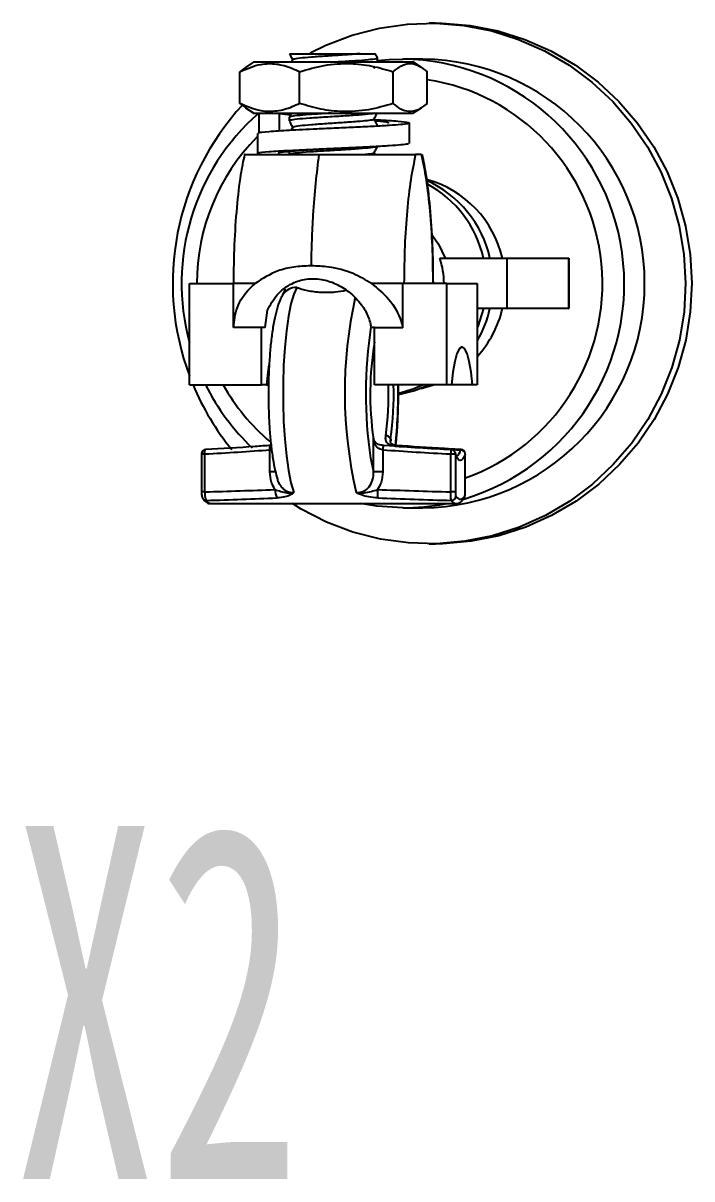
# Model space of a CAD drawing. Header units: millimetres. Extents: x 0 to 6631, y 0 to 4689.
# Drawn here: x 1112.4 to 1188.2, y 3601.7 to 3732.7 of the extents above; entities that cross this region are included whole.
import ezdxf

# ---------------------------------------------------------------- set-up
doc = ezdxf.new("R2010")
doc.units = ezdxf.units.MM
doc.header["$LTSCALE"] = 13
doc.layers.add('2', color=3, linetype='Continuous')
doc.layers.add('几何体', color=7, linetype='Continuous')
doc.styles.add('仿宋体', font='')
doc.styles.get('仿宋体').set_extended_font_data('STFangsong')

msp = doc.modelspace()

# ---------------------------------------------------------------- linework, layer by layer
at = {"layer": '几何体'}
for p, q in [((1159.1, 3732.7), (1158.38, 3732.7)), ((1138.51, 3728.29), (1137.56, 3727.68)), ((1138.51, 3728.29), (1153.22, 3728.29)), ((1142.92, 3728.54), (1142.79, 3728.29)), ((1152.53, 3728.32), (1152.53, 3728.74)), ((1153.22, 3728.29), (1156.55, 3728.29)), ((1157.67, 3728.62), (1155.38, 3728.62)), ((1157.5, 3727.68), (1156.55, 3728.29)), ((1137.58, 3727.66), (1136.93, 3727.19)), ((1136.93, 3723.59), (1136.93, 3727.19)), ((1143.7, 3723.59), (1143.7, 3727.19)), ((1152.15, 3727.56), (1152.28, 3727.82)), ((1154.3, 3723.59), (1154.3, 3727.19)), ((1158.14, 3723.59), (1158.14, 3727.19)), ((1136.93, 3723.59), (1137.58, 3723.14)), ((1137.55, 3723.1), (1138.51, 3722.49)), ((1156.55, 3722.49), (1157.51, 3723.1)), ((1138.51, 3722.49), (1153.22, 3722.49)), ((1139.13, 3720.19), (1139.13, 3722.49)), ((1141.37, 3722.49), (1141.37, 3720.46)), ((1142.53, 3722.03), (1142.53, 3721.61)), ((1153.22, 3722.49), (1156.55, 3722.49)), ((1142.92, 3720.87), (1142.75, 3720.55)), ((1156.15, 3719.07), (1156.15, 3721.37)), ((1138.94, 3720.2), (1138.94, 3717.9)), ((1142.53, 3718.19), (1142.53, 3717.78)), ((1152.25, 3717.79), (1152.15, 3717.99)), ((1157.53, 3717.79), (1156.84, 3717.79)), ((1159.59, 3706.04), (1167.21, 3706.04)), ((1167.21, 3700.34), (1167.21, 3706.04)), ((1167.21, 3706.04), (1174.16, 3706.04)), ((1174.16, 3706.04), (1174.16, 3700.34)), ((1174.16, 3706.04), (1174.2, 3706.04)), ((1174.2, 3706.04), (1174.2, 3700.34)), ((1145.03, 3705.19), (1144.91, 3705.19)), ((1131.22, 3691.69), (1131.22, 3703.19)), ((1131.22, 3703.19), (1136.19, 3703.19)), ((1136.19, 3698.19), (1136.19, 3703.19)), ((1155.4, 3698.19), (1155.4, 3703.19)), ((1160.37, 3703.19), (1155.4, 3703.19)), ((1160.37, 3691.69), (1160.37, 3703.19)), ((1160.37, 3703.19), (1163.84, 3703.19)), ((1163.84, 3703.19), (1163.84, 3691.69)), ((1139.79, 3698.19), (1140.06, 3700.15)), ((1167.21, 3700.34), (1163.84, 3700.34)), ((1174.16, 3700.34), (1167.21, 3700.34)), ((1174.16, 3700.34), (1174.2, 3700.34)), ((1139.39, 3698.19), (1136.19, 3698.19)), ((1139.79, 3698.19), (1139.39, 3698.19)), ((1139.39, 3691.69), (1139.39, 3698.19)), ((1152.2, 3698.19), (1151.81, 3698.19)), ((1152.2, 3698.19), (1155.4, 3698.19)), ((1152.2, 3691.69), (1152.2, 3698.19)), ((1131.22, 3691.69), (1139.39, 3691.69)), ((1139.93, 3691.69), (1139.39, 3691.69)), ((1139.93, 3691.69), (1140.18, 3691.69)), ((1160.37, 3691.69), (1152.2, 3691.69)), ((1159.01, 3691.69), (1157.43, 3691.24)), ((1160.91, 3691.69), (1160.37, 3691.69)), ((1163.31, 3691.69), (1160.91, 3691.69)), ((1163.84, 3691.69), (1163.31, 3691.69)), ((1152.08, 3681.84), (1152.08, 3685.58)), ((1154.02, 3685.58), (1154.02, 3685.33)), ((1154.02, 3685.58), (1154.02, 3685.32)), ((1132.58, 3683.86), (1132.58, 3679.56)), ((1132.58, 3683.86), (1132.94, 3683.86)), ((1132.94, 3683.86), (1132.94, 3679.56)), ((1133.05, 3684.36), (1133.05, 3684.36)), ((1140.34, 3681.84), (1140.34, 3684.33)), ((1153.12, 3684.33), (1153.12, 3681.84)), ((1154.62, 3684.83), (1154.62, 3684.83)), ((1160.82, 3679.56), (1160.82, 3683.86)), ((1160.82, 3683.86), (1161.35, 3683.86)), ((1161.35, 3683.86), (1161.35, 3679.56)), ((1162.47, 3679.56), (1162.47, 3683.86)), ((1162.48, 3683.86), (1162.47, 3683.86)), ((1162.48, 3679.56), (1162.48, 3683.86)), ((1141.05, 3681.84), (1140.34, 3681.84)), ((1153.12, 3681.84), (1152.08, 3681.84)), ((1132.94, 3679.56), (1132.58, 3679.56)), ((1161.35, 3679.56), (1160.82, 3679.56)), ((1162.47, 3679.56), (1162.48, 3679.56)), ((1162.48, 3679.56), (1162.48, 3679.56)), ((1133.65, 3678.23), (1161.42, 3678.23)), ((1155.38, 3677.76), (1157.67, 3677.76)), ((1158.38, 3673.68), (1159.1, 3673.68))]:
    msp.add_line(p, q, dxfattribs=at)
at = {"layer": '几何体', "flags": 128}
for points in [[(1144.91, 3729.33), (1146.66, 3730.19), (1149.66, 3731.34), (1152.76, 3732.14), (1155.93, 3732.59), (1159.13, 3732.69), (1162.32, 3732.42), (1165.47, 3731.81), (1168.52, 3730.84), (1171.46, 3729.54), (1174.23, 3727.92), (1176.82, 3726), (1179.18, 3723.8), (1181.28, 3721.35), (1183.11, 3718.68), (1184.64, 3715.83), (1185.85, 3712.82), (1186.73, 3709.69), (1187.26, 3706.48), (1187.44, 3703.24), (1187.27, 3699.99), (1186.75, 3696.78), (1185.88, 3693.65), (1184.68, 3690.64), (1183.16, 3687.78), (1181.34, 3685.1), (1179.24, 3682.65), (1176.89, 3680.44), (1174.32, 3678.51), (1171.55, 3676.88), (1168.62, 3675.57), (1165.56, 3674.6), (1162.42, 3673.97), (1159.23, 3673.69), (1156.03, 3673.78), (1152.86, 3674.22), (1149.75, 3675.01), (1146.75, 3676.15), (1143.89, 3677.61), (1142.88, 3678.23)], [(1159.1, 3732.7), (1159.85, 3732.69), (1163.04, 3732.42), (1166.18, 3731.81), (1169.24, 3730.84), (1172.17, 3729.54), (1174.95, 3727.92), (1177.53, 3726), (1179.89, 3723.8), (1182, 3721.35), (1183.83, 3718.68), (1185.36, 3715.83), (1186.57, 3712.82), (1187.44, 3709.69), (1187.97, 3706.48), (1188.16, 3703.24), (1187.98, 3699.99), (1187.46, 3696.78), (1186.6, 3693.65), (1185.4, 3690.64), (1183.88, 3687.78), (1182.06, 3685.1), (1179.96, 3682.65), (1177.61, 3680.44), (1175.03, 3678.51), (1172.26, 3676.88), (1169.33, 3675.57), (1166.28, 3674.6), (1163.14, 3673.97), (1159.95, 3673.69), (1159.1, 3673.68)], [(1152.53, 3728.46), (1153.84, 3728.57), (1155.38, 3728.62)], [(1158.75, 3708.61), (1159.45, 3707.63), (1160.19, 3706.04)], [(1143.38, 3702.74), (1143.04, 3701.97), (1142.72, 3700.87), (1142.43, 3699.47), (1142.2, 3697.81), (1142.01, 3695.94), (1141.89, 3693.92), (1141.82, 3691.81), (1141.82, 3689.66), (1141.89, 3687.55), (1142.01, 3685.53), (1142.2, 3683.66), (1142.43, 3682), (1142.71, 3680.6), (1143.03, 3679.5)], [(1164.55, 3700.34), (1163.91, 3698.32), (1163.84, 3698.16)], [(1163.31, 3691.69), (1163.15, 3693.13), (1162.93, 3694.33), (1162.68, 3695.24), (1162.4, 3695.8), (1162.11, 3695.99), (1161.81, 3695.8), (1161.53, 3695.24), (1161.28, 3694.33), (1161.07, 3693.13), (1160.91, 3691.69)], [(1140.23, 3693.97), (1140.09, 3693.13), (1139.93, 3691.69)], [(1158.46, 3691.69), (1156.71, 3691), (1154.92, 3690.58)], [(1157.73, 3691.69), (1156.56, 3691.19), (1154.93, 3690.72)], [(1132.94, 3683.86), (1132.94, 3683.98), (1132.95, 3684.1), (1132.96, 3684.2), (1132.98, 3684.28), (1133.01, 3684.33), (1133.05, 3684.36), (1133.05, 3684.36)], [(1140.34, 3684.33), (1140.34, 3684.46), (1140.34, 3684.59), (1140.36, 3684.69), (1140.39, 3684.77), (1140.42, 3684.82), (1140.45, 3684.83)], [(1154.62, 3684.83), (1154.61, 3684.83), (1154.57, 3684.81), (1154.53, 3684.75)], [(1161.32, 3684.03), (1161.34, 3683.95), (1161.35, 3683.86)], [(1162.47, 3683.86), (1162.34, 3683.54), (1162.2, 3683.31), (1162.06, 3683.17), (1161.91, 3683.13), (1161.76, 3683.17), (1161.62, 3683.31), (1161.48, 3683.54), (1161.35, 3683.86)], [(1162.01, 3684.36), (1161.98, 3684.35), (1161.95, 3684.31)], [(1151.74, 3683.38), (1151.8, 3683.07), (1152.08, 3681.84)], [(1161.41, 3679.08), (1161.53, 3678.92), (1161.66, 3678.82), (1161.78, 3678.75), (1161.91, 3678.73), (1162.04, 3678.75), (1162.16, 3678.82), (1162.29, 3678.92), (1162.41, 3679.08)], [(1155.38, 3677.76), (1152.47, 3677.93), (1150.58, 3678.23)]]:
    msp.add_lwpolyline(points, dxfattribs=at)
at = {"layer": '几何体'}
for centre, radius, start, end in [((1155.02, 3703.16), 25.47, 286.601, 89.2), ((1157.37, 3703.19), 25.43, 270.6868, 89.3132), ((1154.64, 3703.17), 23.38, 289.5977, 81.4027), ((1159.14, 3703.19), 29.82, 137.2939, 200.595), ((1155.98, 3703.2), 25.66, 131.2434, 195.1698), ((1155.52, 3703.23), 23.47, 135.2366, 180.0962), ((1152.86, 3703.27), 12.72, 12.5957, 65.5351), ((1154.88, 3703.28), 12.13, 13.148, 74.2119), ((1152.14, 3703.27), 12.71, 12.5625, 61.6451), ((1151.45, 3703.19), 8.62, 359.9934, 19.305), ((1143.36, 3700.87), 1.87, 89.1921, 148.531), ((1198.09, 3690.8), 49.28, 167.3209, 193.2603), ((1152.72, 3703.17), 12.87, 329.795, 347.283), ((1154.77, 3703.15), 12.25, 317.8169, 346.7351), ((1200.79, 3690.71), 49.59, 171.2162, 188.4982), ((1187.12, 3690.68), 35.42, 170.466, 188.2642), ((1158.94, 3703.07), 29.59, 202.608, 219.1929), ((1155.78, 3703.03), 25.41, 206.5095, 226.6228), ((1155.33, 3703.01), 23.23, 209.1533, 229.7306), ((1119.93, 3690.64), 33.86, 351.992, 1.7768), ((1118.41, 3690.62), 35.96, 351.9587, 1.7119), ((1101.73, 3690.63), 53.14, 353.7084, 1.0748), ((1153.51, 3685.38), 0.544, 21.8956, 95.4836), ((1133.08, 3683.86), 0.5, 93.119, 180), ((1155.09, 3684.32), 1.97, 164.9608, 179.6611), ((1162.9, 3683.87), 2.08, 166.4289, 180.3018), ((1160.85, 3683.86), 0.5, 20.1393, 87.0006), ((1161.09, 3684.43), 0.864, 292.3458, 352.2831), ((1161.96, 3683.79), 0.522, 7.692, 91.3566), ((1161.98, 3683.86), 0.5, 0, 86.881), ((1142.72, 3679.76), 1.81, 177.8128, 209.0018), ((1159.64, 3679.42), 7.11, 176.6875, 184.326), ((1133.12, 3679.06), 0.471, 216.0213, 270.5354), ((1133.74, 3678.92), 0.697, 208.0658, 262.0635), ((1160.9, 3679.1), 0.514, 270.0385, 356.7883), ((1161.51, 3678.92), 0.697, 208.0658, 262.0635), ((1161.95, 3679.05), 0.464, 324.4504, 2.6683), ((1155.38, 3702.43), 24.68, 270.0008, 281.2077)]:
    msp.add_arc(centre, radius, start, end, dxfattribs=at)
for centre, major_axis, ratio, start_param, end_param in [((1104.68, 3690.73), (66.04, 0), 0.11508, 5.154621, 5.28286), ((1190.21, 3690.73), (68.68, 0), 0.110657, 4.141918, 4.270157), ((1190.25, 3690.73), (66.13, 0), 0.107368, 4.141918, 4.270157), ((1109, 3690.73), (99.93, 0), 0.11508, 4.954355, 5.037412), ((1185.72, 3690.73), (103.92, 0), 0.110657, 4.387366, 4.470423), ((1109.28, 3690.73), (99.76, 0), 0.125304, 4.953806, 5.037412), ((1185.79, 3690.73), (104.1, 0), 0.120079, 4.387366, 4.470972)]:
    msp.add_ellipse(centre, major_axis=major_axis, ratio=ratio, start_param=start_param, end_param=end_param, dxfattribs=at)
for points, knots in [([(1142.53, 3729.27), (1142.6, 3729.15), (1142.72, 3728.9), (1142.85, 3728.65), (1142.91, 3728.53)], [0, 0, 0, 0, 0.507119, 1, 1, 1, 1]), ([(1142.62, 3729.23), (1142.62, 3729.23), (1142.59, 3729.23), (1143.17, 3729.23), (1144.24, 3729.23), (1145.68, 3729.23), (1147.3, 3729.23), (1148.91, 3729.23), (1149.98, 3729.23), (1150.48, 3729.23), (1150.57, 3729.23)], [0, 0, 0, 0, 0.0859654, 0.2357527, 0.3852137, 0.5320458, 0.6780834, 0.8219718, 0.964581, 1, 1, 1, 1]), ([(1150.57, 3729.23), (1150.45, 3729.22), (1149.85, 3729.17), (1148.55, 3729.07), (1146.71, 3728.95), (1144.98, 3728.84), (1143.68, 3728.71), (1142.97, 3728.62), (1143, 3728.56), (1143.01, 3728.54)], [0, 0, 0, 0, 0.047841, 0.222468, 0.395916, 0.569364, 0.74399, 0.917113, 1, 1, 1, 1]), ([(1152.43, 3728.74), (1152.46, 3728.72), (1152.54, 3728.66), (1151.84, 3728.56), (1150.48, 3728.44), (1149.09, 3728.35), (1148.26, 3728.3), (1148.08, 3728.29)], [0, 0, 0, 0, 0.137522, 0.401536, 0.664083, 0.928907, 1, 1, 1, 1]), ([(1150.57, 3729.23), (1150.94, 3729.23), (1151.68, 3729.23), (1152.23, 3729.23), (1152.23, 3729.23), (1152.22, 3729.23)], [0, 0, 0, 0, 0.378549, 0.757035, 1, 1, 1, 1]), ([(1152.53, 3728.74), (1152.47, 3728.87), (1152.38, 3729.04), (1152.29, 3729.21), (1152.27, 3729.25)], [0, 0, 0, 0, 0.740524, 1, 1, 1, 1]), ([(1136.93, 3727.19), (1137.72, 3727.53), (1139.07, 3728.12), (1141.09, 3728.14), (1142.55, 3727.74), (1143.41, 3727.33), (1143.7, 3727.19)], [0, 0, 0, 0, 0.356439, 0.608129, 0.868454, 1, 1, 1, 1]), ([(1143.7, 3727.19), (1144.63, 3727.46), (1146.5, 3728), (1149.29, 3728.19), (1151.92, 3727.89), (1153.5, 3727.42), (1154.3, 3727.19)], [0, 0, 0, 0, 0.267276, 0.541818, 0.768445, 1, 1, 1, 1]), ([(1154.3, 3727.19), (1154.64, 3727.46), (1155.32, 3728), (1156.32, 3728.19), (1157.27, 3727.89), (1157.85, 3727.42), (1158.14, 3727.19)], [0, 0, 0, 0, 0.267276, 0.541818, 0.768445, 1, 1, 1, 1]), ([(1143.7, 3723.59), (1143.41, 3723.45), (1142.57, 3723.05), (1141.11, 3722.64), (1139.09, 3722.65), (1137.72, 3723.25), (1136.93, 3723.59)], [0, 0, 0, 0, 0.131547, 0.383647, 0.643559, 1, 1, 1, 1]), ([(1154.3, 3723.59), (1153.38, 3723.32), (1151.5, 3722.78), (1148.72, 3722.59), (1146.09, 3722.89), (1144.5, 3723.36), (1143.7, 3723.59)], [0, 0, 0, 0, 0.2672762, 0.5418181, 0.7684451, 1, 1, 1, 1]), ([(1158.14, 3723.59), (1157.8, 3723.32), (1157.12, 3722.78), (1156.12, 3722.59), (1155.17, 3722.89), (1154.59, 3723.36), (1154.3, 3723.59)], [0, 0, 0, 0, 0.267276, 0.541818, 0.768445, 1, 1, 1, 1]), ([(1152.18, 3721.76), (1152.29, 3721.75), (1153.43, 3721.7), (1154.97, 3721.59), (1156.25, 3721.44), (1156.16, 3721.31), (1155.25, 3721.19), (1153.94, 3721.09), (1152.18, 3720.99), (1150.12, 3720.89), (1147.88, 3720.79), (1145.25, 3720.67), (1142.41, 3720.54), (1140.12, 3720.39), (1138.96, 3720.28), (1139.05, 3720.22), (1139.06, 3720.2)], [0, 0, 0, 0, 0.009735, 0.10663, 0.202694, 0.299294, 0.36372, 0.428591, 0.492645, 0.557605, 0.621784, 0.686476, 0.78272, 0.879615, 0.97568, 1, 1, 1, 1]), ([(1141.37, 3722.49), (1141.59, 3722.44), (1141.85, 3722.38), (1142.57, 3722.32), (1142.68, 3722.31)], [0, 0, 0, 0, 0.855879, 1, 1, 1, 1]), ([(1142.76, 3722.49), (1142.75, 3722.46), (1142.67, 3722.31), (1142.6, 3722.16), (1142.53, 3722.04)], [0, 0, 0, 0, 0.171049, 1, 1, 1, 1]), ([(1152.28, 3722.49), (1152.13, 3722.46), (1151.79, 3722.39), (1150.46, 3722.28), (1148.65, 3722.16), (1146.64, 3722.04), (1144.77, 3721.92), (1143.35, 3721.8), (1142.56, 3721.7), (1142.61, 3721.63), (1142.62, 3721.6)], [0, 0, 0, 0, 0.1016949, 0.2365036, 0.3724815, 0.5075429, 0.6426042, 0.7785821, 0.9133908, 1, 1, 1, 1]), ([(1147.27, 3722.49), (1147.06, 3722.48), (1146.21, 3722.43), (1144.77, 3722.33), (1143.36, 3722.21), (1142.59, 3722.11), (1142.62, 3722.06), (1142.63, 3722.04)], [0, 0, 0, 0, 0.081574, 0.34505, 0.610314, 0.873297, 1, 1, 1, 1]), ([(1152.06, 3721.81), (1152.08, 3721.8), (1152.14, 3721.75), (1151.61, 3721.66), (1150.86, 3721.58), (1149.84, 3721.5), (1148.56, 3721.41), (1146.71, 3721.29), (1144.98, 3721.17), (1143.68, 3721.05), (1142.97, 3720.95), (1143, 3720.89), (1143.01, 3720.87)], [0, 0, 0, 0, 0.050181, 0.159984, 0.269451, 0.304402, 0.431975, 0.558687, 0.685399, 0.812972, 0.939447, 1, 1, 1, 1]), ([(1152.15, 3721.81), (1152.21, 3721.94), (1152.34, 3722.19), (1152.47, 3722.44), (1152.53, 3722.57)], [0, 0, 0, 0, 0.499999, 1, 1, 1, 1]), ([(1152.53, 3721.08), (1152.47, 3721.2), (1152.34, 3721.45), (1152.21, 3721.7), (1152.15, 3721.82)], [0, 0, 0, 0, 0.506386, 1, 1, 1, 1]), ([(1142.53, 3721.6), (1142.6, 3721.48), (1142.72, 3721.23), (1142.85, 3720.98), (1142.91, 3720.86)], [0, 0, 0, 0, 0.507119, 1, 1, 1, 1]), ([(1152.24, 3721.65), (1152.46, 3721.63), (1153.27, 3721.56), (1153.84, 3721.47), (1153.75, 3721.4), (1153.73, 3721.37)], [0, 0, 0, 0, 0.206341, 0.756469, 1, 1, 1, 1]), ([(1155.98, 3719.07), (1156.01, 3719.05), (1156.07, 3718.98), (1155.22, 3718.89), (1153.94, 3718.79), (1152.18, 3718.69), (1150.12, 3718.59), (1147.88, 3718.49), (1145.25, 3718.37), (1142.41, 3718.24), (1140.12, 3718.09), (1138.96, 3717.98), (1139.05, 3717.92), (1139.06, 3717.9)], [0, 0, 0, 0, 0.071838, 0.157188, 0.243126, 0.327982, 0.414039, 0.49906, 0.584762, 0.712262, 0.840624, 0.967886, 1, 1, 1, 1]), ([(1147.56, 3718.48), (1147.08, 3718.45), (1145.78, 3718.37), (1143.78, 3718.24), (1142.1, 3718.09), (1141.25, 3717.98), (1141.31, 3717.92), (1141.32, 3717.9)], [0, 0, 0, 0, 0.150141, 0.411091, 0.673811, 0.934273, 1, 1, 1, 1]), ([(1152.45, 3718.71), (1152.45, 3718.7), (1152.49, 3718.65), (1151.82, 3718.57), (1150.49, 3718.45), (1148.64, 3718.33), (1146.64, 3718.21), (1144.77, 3718.09), (1143.35, 3717.97), (1142.56, 3717.86), (1142.61, 3717.8), (1142.62, 3717.77)], [0, 0, 0, 0, 0.023322, 0.1513853, 0.2787369, 0.4071931, 0.5347835, 0.6623738, 0.79083, 0.9181816, 1, 1, 1, 1]), ([(1152.06, 3717.98), (1152.08, 3717.97), (1152.13, 3717.92), (1151.78, 3717.85), (1151.3, 3717.8), (1151.16, 3717.79)], [0, 0, 0, 0, 0.24632, 0.785307, 1, 1, 1, 1]), ([(1152.15, 3717.98), (1152.21, 3718.11), (1152.34, 3718.36), (1152.47, 3718.61), (1152.53, 3718.73)], [0, 0, 0, 0, 0.4999991, 1, 1, 1, 1]), ([(1137.46, 3717.79), (1137.3, 3717.06), (1136.95, 3715.37), (1136.55, 3711.85), (1136.26, 3707.65), (1136.22, 3704.67), (1136.2, 3703.19)], [0, 0, 0, 0, 0.20289, 0.46921, 0.734913, 1, 1, 1, 1]), ([(1137.48, 3717.79), (1137.46, 3717.79), (1137.41, 3717.79), (1137.78, 3717.79), (1138.58, 3717.79), (1140.14, 3717.79), (1142.61, 3717.79), (1144.82, 3717.79), (1145.92, 3717.79)], [0, 0, 0, 0, 0.04387, 0.178319, 0.310572, 0.452573, 0.72558, 1, 1, 1, 1]), ([(1145.03, 3705.19), (1145.05, 3706.17), (1145.09, 3708.12), (1145.26, 3711.28), (1145.51, 3714.61), (1145.79, 3716.73), (1145.92, 3717.79)], [0, 0, 0, 0, 0.213867, 0.427737, 0.713867, 1, 1, 1, 1]), ([(1145.93, 3717.79), (1147.05, 3717.79), (1149.29, 3717.79), (1152.14, 3717.79), (1154.18, 3717.79), (1155.47, 3717.79), (1156.42, 3717.79), (1156.7, 3717.79), (1156.84, 3717.79)], [0, 0, 0, 0, 0.248589, 0.498299, 0.62825, 0.749296, 0.872285, 1, 1, 1, 1]), ([(1156.84, 3717.79), (1156.65, 3716.88), (1156.26, 3715.07), (1155.86, 3711.47), (1155.58, 3707.45), (1155.55, 3704.61), (1155.53, 3703.19)], [0, 0, 0, 0, 0.250026, 0.5, 0.749974, 1, 1, 1, 1]), ([(1158.83, 3703.19), (1158.82, 3704.61), (1158.78, 3707.45), (1158.51, 3711.47), (1158.1, 3715.07), (1157.72, 3716.88), (1157.53, 3717.79)], [0, 0, 0, 0, 0.250026, 0.5, 0.749974, 1, 1, 1, 1]), ([(1158.86, 3703.19), (1158.84, 3704.67), (1158.81, 3707.65), (1158.52, 3711.85), (1158.12, 3715.36), (1157.76, 3717.06), (1157.61, 3717.79)], [0, 0, 0, 0, 0.265098, 0.530758, 0.79703, 1, 1, 1, 1]), ([(1144.91, 3705.19), (1144.29, 3705.16), (1143.03, 3705.09), (1140.8, 3704.58), (1139.48, 3703.72), (1138.66, 3703.19)], [0, 0, 0, 0, 0.266654, 0.541385, 1, 1, 1, 1]), ([(1151.84, 3703.19), (1151.17, 3703.59), (1149.69, 3704.48), (1147.29, 3705.08), (1145.69, 3705.16), (1145.03, 3705.19)], [0, 0, 0, 0, 0.327432, 0.722961, 1, 1, 1, 1]), ([(1140.06, 3700.15), (1140.38, 3700.76), (1141.02, 3701.98), (1142.62, 3703.2), (1144.43, 3703.76), (1146.16, 3703.73), (1147.84, 3703.2), (1149.43, 3702.21), (1150.5, 3701.12), (1150.99, 3700.37), (1151.12, 3700.17)], [0, 0, 0, 0, 0.164954, 0.330688, 0.448443, 0.566554, 0.678375, 0.801387, 0.947726, 1, 1, 1, 1]), ([(1136.19, 3698.19), (1136.29, 3698.96), (1136.49, 3700.58), (1137.58, 3702.23), (1138.45, 3703), (1138.65, 3703.19)], [0, 0, 0, 0, 0.410682, 0.858247, 1, 1, 1, 1]), ([(1138.65, 3703.19), (1138.37, 3703.19), (1137.83, 3703.19), (1137.18, 3703.19), (1136.69, 3703.19), (1136.36, 3703.19), (1136.21, 3703.19), (1136.2, 3703.19), (1136.19, 3703.19)], [0, 0, 0, 0, 0.233975, 0.449095, 0.621735, 0.7798, 0.949594, 1, 1, 1, 1]), ([(1142.08, 3702.6), (1142.03, 3702.5), (1141.92, 3702.27), (1141.82, 3702), (1141.74, 3701.8), (1141.74, 3701.8), (1141.74, 3701.8)], [0, 0, 0, 0, 0.238511, 0.560079, 0.873306, 1, 1, 1, 1]), ([(1143.38, 3702.74), (1143.39, 3702.73), (1143.71, 3702.61), (1144.53, 3702.37), (1146.06, 3702.16), (1147.63, 3702.19), (1148.56, 3702.34), (1148.97, 3702.41)], [0, 0, 0, 0, 0.006867, 0.275739, 0.546957, 0.798623, 1, 1, 1, 1]), ([(1151.84, 3703.19), (1152.54, 3702.61), (1154.02, 3701.39), (1155.04, 3699.54), (1155.34, 3698.42), (1155.4, 3698.19)], [0, 0, 0, 0, 0.410645, 0.877492, 1, 1, 1, 1]), ([(1155.4, 3703.19), (1155.37, 3703.19), (1155.24, 3703.19), (1154.91, 3703.19), (1154.37, 3703.19), (1153.39, 3703.19), (1152.49, 3703.19), (1151.84, 3703.19)], [0, 0, 0, 0, 0.050272, 0.220214, 0.378002, 0.550604, 1, 1, 1, 1]), ([(1141.77, 3701.85), (1141.67, 3701.67), (1141.4, 3701.17), (1141.1, 3700.26), (1140.8, 3698.96), (1140.56, 3697.47), (1140.37, 3695.79), (1140.24, 3694), (1140.17, 3692.14), (1140.15, 3690.69), (1140.17, 3689.89), (1140.18, 3689.7)], [0, 0, 0, 0, 0.069956, 0.204344, 0.331208, 0.46441, 0.591855, 0.716841, 0.840701, 0.964075, 1, 1, 1, 1]), ([(1151.12, 3700.17), (1151.33, 3699.71), (1151.64, 3699.06), (1151.77, 3698.38), (1151.81, 3698.19)], [0, 0, 0, 0, 0.711751, 1, 1, 1, 1]), ([(1154.59, 3684.81), (1154.61, 3685.03), (1154.71, 3685.79), (1154.81, 3687.23), (1154.89, 3689.08), (1154.91, 3690.58), (1154.89, 3691.44), (1154.89, 3691.68)], [0, 0, 0, 0, 0.111528, 0.376612, 0.639068, 0.900363, 1, 1, 1, 1]), ([(1140.18, 3689.7), (1140.19, 3689.26), (1140.2, 3688.19), (1140.3, 3686.56), (1140.45, 3684.85), (1140.66, 3683.3), (1140.9, 3681.99), (1141.1, 3681.31), (1141.19, 3681)], [0, 0, 0, 0, 0.1263293, 0.3048725, 0.4842184, 0.6652134, 0.8494377, 1, 1, 1, 1]), ([(1153.12, 3684.33), (1153.02, 3684.35), (1152.81, 3684.39), (1152.54, 3684.56), (1152.29, 3684.83), (1152.14, 3685.18), (1152.09, 3685.46), (1152.08, 3685.58)], [0, 0, 0, 0, 0.154254, 0.316154, 0.499276, 0.783133, 1, 1, 1, 1]), ([(1153.19, 3684.83), (1153.1, 3684.84), (1152.91, 3684.86), (1152.63, 3684.95), (1152.39, 3685.09), (1152.2, 3685.29), (1152.09, 3685.48), (1152.09, 3685.66), (1152.09, 3685.71)], [0, 0, 0, 0, 0.126683, 0.276578, 0.434416, 0.620919, 0.905664, 1, 1, 1, 1]), ([(1154.53, 3684.75), (1154.48, 3684.76), (1154.26, 3684.78), (1153.93, 3684.87), (1153.61, 3685.1), (1153.43, 3685.44), (1153.45, 3685.75), (1153.46, 3685.92)], [0, 0, 0, 0, 0.070193, 0.27645, 0.477116, 0.713047, 1, 1, 1, 1]), ([(1154.62, 3684.84), (1154.55, 3684.84), (1154.4, 3684.85), (1154.21, 3684.92), (1154.09, 3685.01), (1154.02, 3685.11), (1153.98, 3685.3), (1154.02, 3685.48), (1154.03, 3685.52)], [0, 0, 0, 0, 0.105136, 0.246498, 0.389997, 0.592809, 0.930835, 1, 1, 1, 1]), ([(1140.45, 3684.83), (1139.85, 3684.79), (1137.38, 3684.61), (1134.92, 3684.47), (1133.05, 3684.36)], [0, 0, 0, 0, 0.243288, 1, 1, 1, 1]), ([(1160.88, 3684.36), (1160.22, 3684.39), (1157.66, 3684.53), (1155.1, 3684.7), (1153.19, 3684.83)], [0, 0, 0, 0, 0.2564613, 1, 1, 1, 1]), ([(1162.01, 3684.36), (1161.38, 3684.39), (1158.91, 3684.53), (1156.45, 3684.7), (1154.62, 3684.83)], [0, 0, 0, 0, 0.256461, 1, 1, 1, 1]), ([(1161.53, 3683.61), (1161.53, 3683.61), (1161.5, 3683.63), (1161.39, 3683.88), (1161.32, 3684.03)], [0, 0, 0, 0, 0.403712, 1, 1, 1, 1]), ([(1140.91, 3679.83), (1140.77, 3680.09), (1140.42, 3680.71), (1140.37, 3681.42), (1140.34, 3681.84)], [0, 0, 0, 0, 0.413036, 1, 1, 1, 1]), ([(1150.12, 3679.5), (1150.22, 3679.5), (1150.53, 3679.49), (1151.03, 3679.65), (1151.39, 3679.93), (1151.74, 3680.33), (1151.89, 3680.64), (1152.06, 3681.21), (1152.07, 3681.53), (1152.08, 3681.84)], [0, 0, 0, 0, 0.0839036, 0.2652506, 0.4405083, 0.4747131, 0.7239313, 0.7303243, 1, 1, 1, 1]), ([(1153.12, 3681.84), (1153.09, 3681.42), (1153.04, 3680.71), (1152.68, 3680.09), (1152.54, 3679.83)], [0, 0, 0, 0, 0.586964, 1, 1, 1, 1]), ([(1140.91, 3679.83), (1141.13, 3679.76), (1141.6, 3679.61), (1142.23, 3679.45), (1142.73, 3679.44), (1142.98, 3679.49), (1143.03, 3679.5), (1143.03, 3679.5)], [0, 0, 0, 0, 0.300437, 0.634414, 0.924764, 0.99629, 1, 1, 1, 1]), ([(1141.19, 3681), (1141.19, 3680.97), (1141.22, 3680.77), (1141.39, 3680.48), (1141.66, 3680.07), (1141.92, 3679.83), (1142.31, 3679.6), (1142.65, 3679.49), (1142.94, 3679.5), (1143.03, 3679.5)], [0, 0, 0, 0, 0.027862, 0.239524, 0.369002, 0.58918, 0.64755, 0.888514, 1, 1, 1, 1]), ([(1150.12, 3679.5), (1150.13, 3679.5), (1150.19, 3679.49), (1150.48, 3679.44), (1151.05, 3679.45), (1151.79, 3679.61), (1152.3, 3679.76), (1152.54, 3679.83)], [0, 0, 0, 0, 0.00371, 0.075236, 0.365586, 0.699563, 1, 1, 1, 1]), ([(1132.58, 3679.56), (1132.58, 3679.56), (1132.58, 3679.46), (1132.59, 3679.27), (1132.62, 3679.06), (1132.67, 3678.9), (1132.72, 3678.82), (1132.74, 3678.79)], [0, 0, 0, 0, 0.025335, 0.314582, 0.627999, 0.862642, 1, 1, 1, 1]), ([(1132.74, 3678.79), (1132.82, 3678.69), (1132.99, 3678.47), (1133.33, 3678.23), (1133.61, 3678.26), (1133.71, 3678.27)], [0, 0, 0, 0, 0.3300099, 0.7565532, 1, 1, 1, 1]), ([(1132.94, 3679.56), (1132.94, 3679.46), (1132.95, 3679.24), (1132.99, 3678.95), (1133.05, 3678.7), (1133.1, 3678.63), (1133.13, 3678.59)], [0, 0, 0, 0, 0.235074, 0.489904, 0.745094, 1, 1, 1, 1]), ([(1143.03, 3679.5), (1143.03, 3679.5), (1143.01, 3679.47), (1142.91, 3679.36), (1142.63, 3679.17), (1142.06, 3678.96), (1141.45, 3678.91), (1141.13, 3678.88)], [0, 0, 0, 0, 0.0031618, 0.0773956, 0.2969143, 0.6361238, 1, 1, 1, 1]), ([(1152.54, 3678.88), (1152.2, 3678.91), (1151.53, 3678.96), (1150.77, 3679.17), (1150.35, 3679.36), (1150.17, 3679.47), (1150.13, 3679.5), (1150.12, 3679.5)], [0, 0, 0, 0, 0.363876, 0.703086, 0.922604, 0.996838, 1, 1, 1, 1]), ([(1160.9, 3678.59), (1160.89, 3678.63), (1160.86, 3678.7), (1160.84, 3678.93), (1160.82, 3679.23), (1160.82, 3679.45), (1160.82, 3679.56)], [0, 0, 0, 0, 0.2424251, 0.4952663, 0.7474267, 1, 1, 1, 1]), ([(1161.35, 3679.56), (1161.35, 3679.51), (1161.35, 3679.39), (1161.36, 3679.25), (1161.38, 3679.13), (1161.4, 3679.09), (1161.41, 3679.08)], [0, 0, 0, 0, 0.252044, 0.504046, 0.757121, 1, 1, 1, 1]), ([(1161.37, 3678.26), (1161.47, 3678.26), (1161.76, 3678.24), (1162.08, 3678.48), (1162.25, 3678.7), (1162.32, 3678.79)], [0, 0, 0, 0, 0.263567, 0.692824, 1, 1, 1, 1]), ([(1162.32, 3678.79), (1162.33, 3678.79), (1162.36, 3678.84), (1162.4, 3678.93), (1162.45, 3679.09), (1162.48, 3679.3), (1162.48, 3679.49), (1162.48, 3679.56)], [0, 0, 0, 0, 0.039736, 0.193117, 0.382732, 0.748801, 1, 1, 1, 1]), ([(1162.41, 3679.08), (1162.42, 3679.09), (1162.44, 3679.13), (1162.46, 3679.25), (1162.47, 3679.4), (1162.47, 3679.51), (1162.47, 3679.56)], [0, 0, 0, 0, 0.25538, 0.510786, 0.765429, 1, 1, 1, 1])]:
    msp.add_open_spline(points, degree=3, knots=knots, dxfattribs=at)

# ---------------------------------------------------------------- texts
at = {"layer": '2', "style": '仿宋体', "width": 0.6}
msp.add_text('X2', height=40, dxfattribs=at).set_placement((1111.22, 3601.7))

doc.saveas('drawing.dxf')
